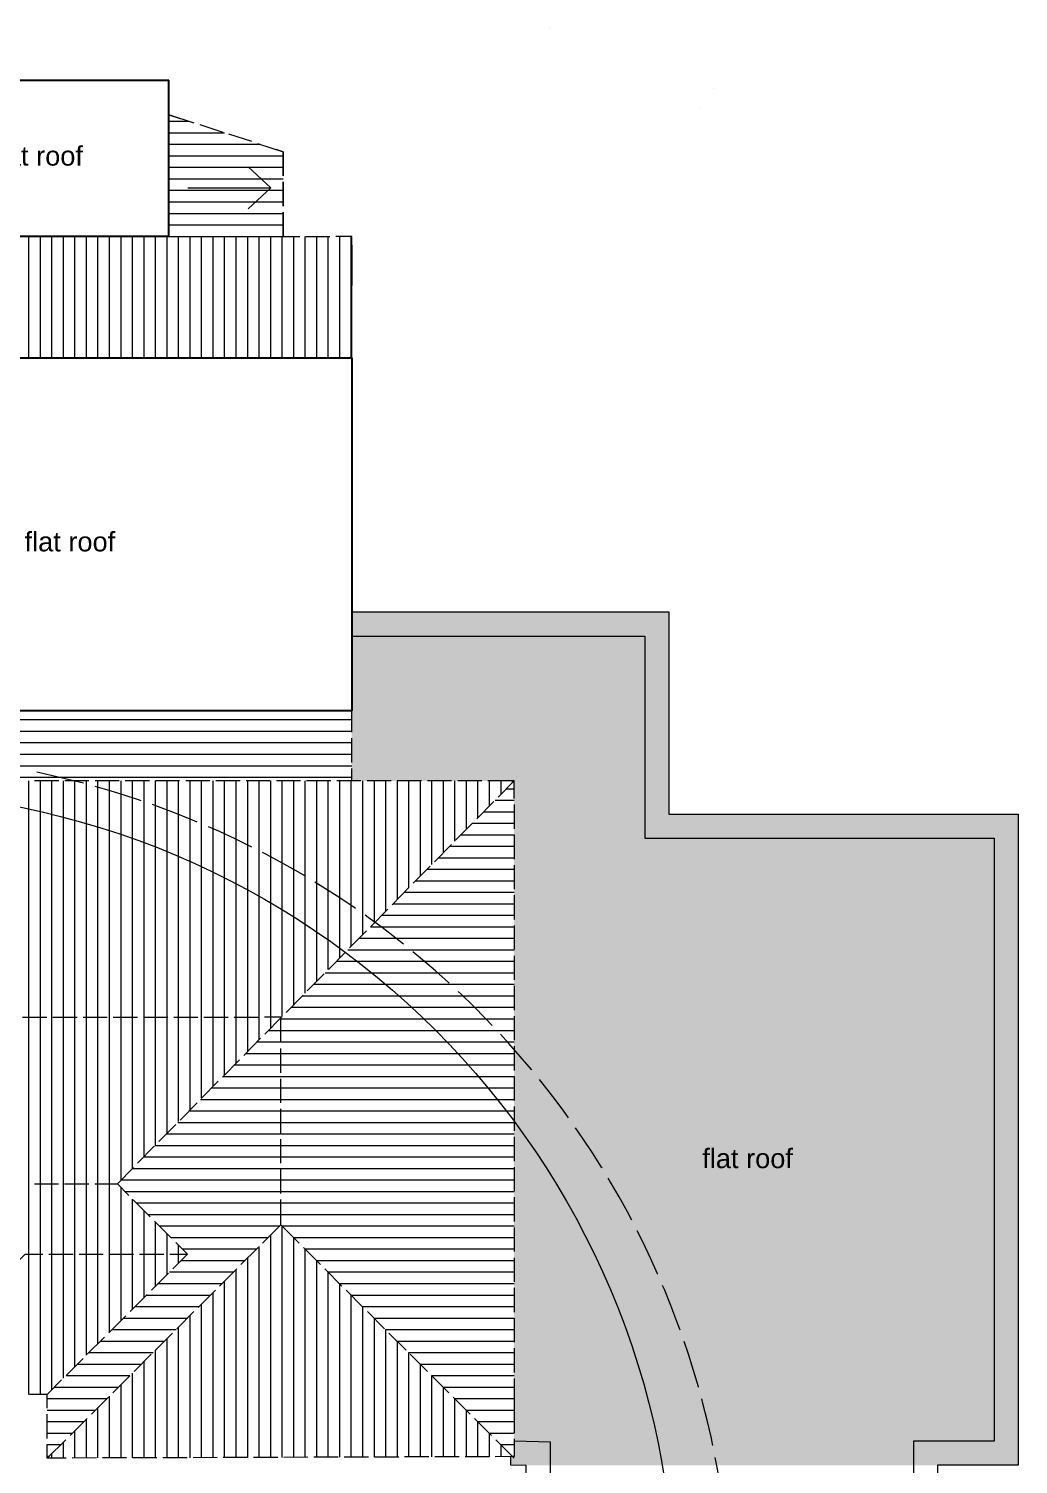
# Model space of a CAD drawing. Header units: millimetres. Extents: x -5841 to 140562, y 1006 to 102310.
# Drawn here: x 124494 to 136772, y 14093 to 31917 of the extents above; entities that cross this region are included whole.
import ezdxf

# ---------------------------------------------------------------- set-up
doc = ezdxf.new("R2010")
doc.units = ezdxf.units.MM
doc.header["$LTSCALE"] = 10
doc.layers.add('PDF18_0', color=7, linetype='Continuous')
doc.layers.add('PDF18_Text', color=7, linetype='Continuous')
doc.layers.add('PDF18_KD - WALL - LOADBEARING', color=7, linetype='Continuous', true_color=0xc0ab87)
doc.layers.add('PDF18_SURVEY_POINTS', color=7, linetype='Continuous', true_color=0x636466)
doc.styles.add('PDF ArialMT', font='arial.ttf')
picture_1 = doc.add_image_def('image6.png', size_in_pixel=(612, 2246))
picture_2 = doc.add_image_def('image7.png', size_in_pixel=(1380, 2192))

msp = doc.modelspace()

# ---------------------------------------------------------------- linework, layer by layer
at = {"layer": 'PDF18_0', "lineweight": 0}
for points in [[(124567.44387, 31278.0222), (124866.94462, 31278.0222)], [(124942.08438, 31278.0222), (125242.64344, 31278.0222)], [(125317.7832, 31278.0222), (125617.28395, 31278.0222)], [(125692.42372, 31278.0222), (125991.92447, 31278.0222)], [(126016.26552, 31278.0222), (126231.10174, 31278.0222), (126231.10174, 30993.33774)], [(126231.10174, 31278.0222), (126231.10174, 31095.99347), (126231.10174, 31278.0222), (126067.06423, 31278.0222)], [(126548.5937, 30745.69401), (126231.10174, 30847.29144), (126373.97313, 30801.78426)], [(126906.30131, 30630.3386), (126620.55855, 30722.41127)], [(127262.95062, 30516.04149), (126977.20785, 30608.11416)], [(127333.85715, 30492.75875), (127652.40742, 30390.10301), (127652.40742, 30089.54396), (127652.40742, 30390.10301), (127563.50967, 30418.67729)], [(126469.22071, 29941.38104), (127498.95297, 29941.38104), (127215.32682, 30202.78276)], [(127498.95297, 29941.38104), (127215.32682, 29679.97933)], [(126045.8981, 29338.14632), (126231.10174, 29338.14632), (126231.10174, 29520.17504), (126231.10174, 29338.14632)], [(124846.83679, 29338.14632), (124546.27774, 29338.14632)], [(124556.8608, 29338.14632), (124856.36155, 29338.14632)], [(125221.47731, 29338.14632), (124920.91825, 29338.14632)], [(124931.50132, 29338.14632), (125232.06037, 29338.14632)], [(125596.11782, 29338.14632), (125296.61707, 29338.14632)], [(125307.20014, 29338.14632), (125606.70089, 29338.14632)], [(125970.75834, 29338.14632), (125671.25759, 29338.14632)], [(125681.84065, 29338.14632), (125981.3414, 29338.14632)], [(126056.48116, 29338.14632), (126357.04022, 29338.14632)], [(126432.17998, 29338.14632), (126731.68073, 29338.14632)], [(126806.8205, 29338.14632), (127106.32125, 29338.14632)], [(127181.46101, 29338.14632), (127482.02007, 29338.14632)], [(127557.15983, 29338.14632), (127856.66058, 29338.14632)], [(127931.80035, 29338.14632), (128231.3011, 29338.14632)], [(128502.22757, 29183.63356), (128502.22757, 29338.14632), (128306.44086, 29338.14632)], [(128502.22757, 25398.07109), (128502.22757, 29230.19905), (128502.22757, 28729.62006)], [(128502.22757, 28807.93474), (128502.22757, 29108.4938)], [(128502.22757, 28433.29423), (128502.22757, 28733.85329)], [(128502.22757, 28058.65372), (128502.22757, 28358.15447)], [(124498.65394, 27829.0012), (124798.15469, 27829.0012)], [(124873.29446, 27829.0012), (125172.79521, 27829.0012)], [(125247.93497, 27829.0012), (125548.49403, 27829.0012)], [(125623.63379, 27829.0012), (125923.13454, 27829.0012)], [(125998.27431, 27829.0012), (126297.77505, 27829.0012)], [(126372.91482, 27829.0012), (126673.47387, 27829.0012)], [(126748.61364, 27829.0012), (127048.11439, 27829.0012)], [(127123.25415, 27829.0012), (127422.7549, 27829.0012)], [(127497.89467, 27829.0012), (127798.45372, 27829.0012)], [(127873.59349, 27829.0012), (128173.09424, 27829.0012)], [(128248.234, 27829.0012), (128502.22757, 27829.0012)], [(128502.22757, 27682.9549), (128502.22757, 27983.51395)], [(128502.22757, 27308.31438), (128502.22757, 27608.87344)], [(128502.22757, 26933.67387), (128502.22757, 27233.17462)], [(128502.22757, 26557.97505), (128502.22757, 26858.5341)], [(128502.22757, 26183.33453), (128502.22757, 26483.89359)], [(128502.22757, 25808.69402), (128502.22757, 26108.19477)], [(128502.22757, 25432.9952), (128502.22757, 25733.55426)], [(128502.22757, 25058.35469), (128502.22757, 25358.91374)], [(128502.22757, 24683.71417), (128502.22757, 24983.21492)], [(128502.22757, 24676.30603), (132437.01127, 24676.30603), (132437.01127, 22166.00293), (136771.83484, 22166.00293), (136771.83484, 14081.5993), (135771.73516, 14081.5993), (135771.73516, 8693.76073), (130667.52274, 8693.76073), (130667.52274, 14076.30777), (130477.02756, 14080.54099), (130477.02756, 14188.48826)], [(128502.22757, 24308.01535), (128502.22757, 24608.57441)], [(128502.22757, 24376.80528), (132137.51052, 24376.80528), (132137.51052, 21866.50218), (136472.33409, 21866.50218), (136472.33409, 14381.10005), (135472.23441, 14381.10005), (135472.23441, 8993.26148), (130967.02349, 8993.26148), (130967.02349, 14368.40037), (130517.24321, 14380.04174)], [(128502.22757, 23933.37484), (128502.22757, 24233.9339)], [(128502.22757, 23558.73433), (128502.22757, 23858.23508)], [(124798.15469, 23448.67045), (124498.65394, 23448.67045)], [(125172.79521, 23448.67045), (124873.29446, 23448.67045)], [(125548.49403, 23448.67045), (125247.93497, 23448.67045)], [(125923.13454, 23448.67045), (125623.63379, 23448.67045)], [(126297.77505, 23448.67045), (125998.27431, 23448.67045)], [(126673.47387, 23448.67045), (126372.91482, 23448.67045)], [(127048.11439, 23448.67045), (126748.61364, 23448.67045)], [(127422.7549, 23448.67045), (127123.25415, 23448.67045)], [(127798.45372, 23448.67045), (127497.89467, 23448.67045)], [(128173.09424, 23448.67045), (127873.59349, 23448.67045)], [(128502.22757, 23448.67045), (128248.234, 23448.67045)], [(128502.22757, 23184.09381), (128502.22757, 23483.59456)], [(128502.22757, 22808.39499), (128502.22757, 23108.95405)], [(128502.22757, 22578.74247), (128502.22757, 22733.25523)], [(124866.94462, 22578.74247), (124567.44387, 22578.74247)], [(125241.58513, 22578.74247), (124942.08438, 22578.74247)], [(125617.28395, 22578.74247), (125316.7249, 22578.74247)], [(125991.92447, 22578.74247), (125692.42372, 22578.74247)], [(126366.56498, 22578.74247), (126067.06423, 22578.74247)], [(126742.2638, 22578.74247), (126441.70474, 22578.74247)], [(127116.90431, 22578.74247), (126816.34526, 22578.74247)], [(127491.54483, 22578.74247), (127192.04408, 22578.74247)], [(127867.24365, 22578.74247), (127566.68459, 22578.74247)], [(128241.88416, 22578.74247), (127941.3251, 22578.74247)], [(128616.52467, 22578.74247), (128317.02392, 22578.74247)], [(128992.22349, 22578.74247), (128691.66444, 22578.74247)], [(129366.86401, 22578.74247), (129066.30495, 22578.74247)], [(129741.50452, 22578.74247), (129442.00377, 22578.74247)], [(130117.20334, 22578.74247), (129816.64429, 22578.74247)], [(130517.24321, 22358.61472), (130517.24321, 22578.74247), (130191.2848, 22578.74247)], [(130317.22328, 22375.54762), (130517.24321, 22578.74247)], [(130054.76326, 22107.79607), (130265.36626, 22321.57399)], [(130517.24321, 22283.47495), (130517.24321, 21982.91589)], [(129791.24493, 21841.10282), (130001.84793, 22054.88074)], [(129528.78491, 21573.35127), (129738.3296, 21787.12919)], [(130517.24321, 21907.77613), (130517.24321, 21608.27538)], [(129265.26658, 21306.65802), (129475.86958, 21520.43594)], [(130517.24321, 21533.13562), (130517.24321, 21233.63487)], [(129002.80656, 21038.90647), (129212.35125, 21252.68439)], [(130517.24321, 21158.4951), (130517.24321, 20857.93605)], [(128739.28823, 20772.21322), (128949.89123, 20985.99114)], [(128475.76991, 20504.46166), (128686.37291, 20718.23958)], [(130517.24321, 20782.79628), (130517.24321, 20483.29553)], [(128213.30988, 20237.76842), (128423.91288, 20451.54634)], [(130517.24321, 20408.15577), (130517.24321, 20108.65502)], [(127949.79156, 19970.01686), (128160.39456, 20183.79478)], [(130517.24321, 20033.51526), (130517.24321, 19732.9562)], [(127687.33154, 19703.32362), (127897.93454, 19917.10154)], [(124418.22265, 19645.11676), (124718.7817, 19645.11676)], [(124793.92147, 19645.11676), (125093.42222, 19645.11676)], [(125168.56198, 19645.11676), (125468.06273, 19645.11676)], [(125543.20249, 19645.11676), (125843.76155, 19645.11676)], [(125918.90132, 19645.11676), (126218.40206, 19645.11676)], [(126293.54183, 19645.11676), (126593.04258, 19645.11676)], [(126668.18234, 19645.11676), (126968.7414, 19645.11676)], [(127043.88116, 19645.11676), (127343.38191, 19645.11676)], [(127621.71653, 19329.74141), (127621.71653, 19645.11676), (127418.52168, 19645.11676)], [(127423.81321, 19435.57206), (127634.41621, 19649.34998)], [(130517.24321, 19658.87474), (130517.24321, 19358.31569)], [(127161.35319, 19168.87882), (127371.95619, 19382.65674)], [(127621.71653, 18955.1009), (127621.71653, 19254.60165)], [(130517.24321, 19283.17592), (130517.24321, 18983.67517)], [(126897.83486, 18901.12726), (127108.43786, 19114.90518)], [(130517.24321, 18908.53541), (130517.24321, 18607.97635)], [(126635.37484, 18633.37571), (126845.97784, 18848.21194)], [(127621.71653, 18579.40208), (127621.71653, 18879.96113)], [(126371.85651, 18366.68246), (126582.45951, 18580.46038)], [(127621.71653, 18204.76156), (127621.71653, 18505.32062)], [(130517.24321, 18533.8949), (130517.24321, 18233.33584)], [(126109.39649, 18098.93091), (126318.94119, 18312.70883)], [(125845.87816, 17832.23766), (126056.48116, 18046.01558)], [(127621.71653, 17830.12105), (127621.71653, 18129.6218)], [(130517.24321, 18158.19608), (130517.24321, 17858.69533)], [(125594.00121, 17576.12748), (125792.96284, 17778.26403)], [(127621.71653, 17454.42223), (127621.71653, 17754.98128)], [(130517.24321, 17783.55556), (130517.24321, 17482.99651)], [(124565.32726, 17576.12748), (124864.82801, 17576.12748)], [(124939.96777, 17576.12748), (125240.52683, 17576.12748)], [(125314.60828, 17576.12748), (125594.00121, 17576.12748), (125737.9309, 17431.13949)], [(125790.84622, 17378.22416), (126001.44922, 17164.44624)], [(127393.12232, 16837.42952), (127621.71653, 17064.96542), (127621.71653, 17380.34077)], [(130517.24321, 17408.91505), (130517.24321, 17108.35599)], [(126054.36455, 17111.53091), (126266.02586, 16898.8113)], [(127849.25244, 16837.42952), (127621.71653, 17064.96542)], [(130517.24321, 17033.21623), (130517.24321, 16733.71548)], [(126318.94119, 16845.89597), (126462.87087, 16700.90798)], [(127127.48738, 16571.79458), (127340.20699, 16783.45589)], [(128114.88738, 16571.79458), (127902.16776, 16783.45589)], [(124271.11804, 16519.93756), (124451.03015, 16700.90798), (124670.0996, 16700.90798)], [(124744.18106, 16700.90798), (125044.74012, 16700.90798)], [(125119.87988, 16700.90798), (125419.38063, 16700.90798)], [(125494.52039, 16700.90798), (125795.07945, 16700.90798)], [(125869.16091, 16700.90798), (126169.71996, 16700.90798)], [(126244.85973, 16700.90798), (126462.87087, 16700.90798), (126281.90046, 16520.99586)], [(130517.24321, 16658.57571), (130517.24321, 16358.01666)], [(126017.32382, 16255.36092), (126228.98513, 16467.02223)], [(126862.91074, 16306.15964), (127074.57205, 16518.87925)], [(128379.46401, 16306.15964), (128167.8027, 16518.87925)], [(126597.2758, 16041.583), (126809.99542, 16253.24431)], [(128645.09895, 16041.583), (128433.43764, 16253.24431)], [(130517.24321, 16283.9352), (130517.24321, 15983.37614)], [(125751.68888, 15989.72598), (125964.4085, 16202.4456)], [(125487.11225, 15725.14935), (125698.77356, 15936.81066)], [(126332.69917, 15775.94806), (126544.36048, 15988.66768)], [(128909.67558, 15775.94806), (128698.01428, 15988.66768)], [(130517.24321, 15908.23638), (130517.24321, 15608.73563)], [(126067.06423, 15511.37143), (126279.78384, 15723.03274)], [(129175.31053, 15511.37143), (128963.64922, 15723.03274)], [(125221.47731, 15459.51441), (125434.19692, 15672.23402)], [(130517.24321, 15533.59587), (130517.24321, 15233.03681)], [(124956.90067, 15194.93778), (125168.56198, 15406.59908)], [(125802.4876, 15245.73649), (126014.1489, 15458.4561)], [(129440.94547, 15245.73649), (129228.22585, 15458.4561)], [(125536.85266, 14981.15986), (125749.57227, 15192.82116)], [(129705.5221, 14981.15986), (129493.86079, 15192.82116)], [(130517.24321, 15158.95535), (130517.24321, 14858.3963)], [(124902.92704, 15142.02245), (124723.01493, 14961.05203), (124505.00378, 14961.05203)], [(124721.95662, 14790.66468), (124721.95662, 14961.05203)], [(125272.27602, 14715.52491), (125483.93733, 14928.24453)], [(129971.15704, 14715.52491), (129758.43743, 14928.24453)], [(130517.24321, 14937.76929), (130517.24321, 14638.26854)], [(124724.07324, 14414.96586), (124723.01493, 14715.52491)], [(125006.64108, 14450.94828), (125219.36069, 14662.60959)], [(130235.73367, 14450.94828), (130024.07237, 14662.60959)], [(130517.24321, 14783.25653), (130517.24321, 14483.75578)], [(124725.13154, 14169.43874), (124953.72575, 14398.03295)], [(124959.01729, 14170.49705), (124725.13154, 14169.43874), (124725.13154, 14339.82609)], [(130517.24321, 14408.61602), (130517.24321, 14188.48826), (130283.35747, 14187.42995)], [(130517.24321, 14169.43874), (130288.649, 14398.03295)], [(125333.6578, 14171.55536), (125034.15705, 14170.49705)], [(125709.35662, 14172.61366), (125408.79756, 14171.55536)], [(126083.99713, 14173.67197), (125783.43808, 14172.61366)], [(126458.63765, 14174.73027), (126159.1369, 14173.67197)], [(126834.33647, 14175.78858), (126533.77741, 14174.73027)], [(127208.97698, 14177.90519), (126908.41793, 14176.84689)], [(127583.6175, 14178.9635), (127284.11675, 14177.90519)], [(127959.31632, 14180.02181), (127658.75726, 14178.9635)], [(128333.95683, 14181.08011), (128033.39777, 14180.02181)], [(128708.59734, 14182.13842), (128409.09659, 14181.08011)], [(129084.29616, 14183.19673), (128783.73711, 14182.13842)], [(129458.93668, 14185.31334), (129158.37762, 14184.25503)], [(129833.57719, 14186.37165), (129534.07644, 14185.31334)], [(130208.2177, 14187.42995), (129908.71695, 14186.37165)]]:
    msp.add_lwpolyline(points, dxfattribs=at)
for points in [[(126231.10174, 30720.29465), (126231.10174, 31020.85371)], [(126231.10174, 30345.65414), (126231.10174, 30645.15489)], [(127652.40742, 30390.10301), (127652.40742, 30089.54396)], [(126231.10174, 29971.01363), (126231.10174, 30270.51438)], [(127652.40742, 30014.40419), (127652.40742, 29714.90344)], [(127652.40742, 30014.40419), (127652.40742, 29714.90344)], [(126231.10174, 29595.31481), (126231.10174, 29895.87386)], [(127652.40742, 29639.76368), (127652.40742, 29338.14632)], [(127652.40742, 29639.76368), (127652.40742, 29338.14632)]]:
    msp.add_lwpolyline(points, close=True, dxfattribs=at)
at = {"layer": 'PDF18_0', "color": 6, "lineweight": 0}
for points in [[(125173.85351, 22548.05158), (125050.03165, 22580.85909), (124842.60357, 22630.59949), (124634.11718, 22677.16498), (124593.90153, 22684.57313)], [(125888.21043, 22332.15705), (125869.16091, 22339.5652), (125665.96605, 22406.23851), (125461.71289, 22468.67859), (125317.7832, 22508.89424)], [(126585.63443, 22067.58042), (126469.22071, 22116.26252), (126270.25908, 22194.5772), (126070.23915, 22268.65866), (126028.96519, 22283.47495)], [(127264.00892, 21756.4383), (127247.07602, 21764.90475), (127055.52253, 21858.03572), (126861.85244, 21947.99178), (126723.21428, 22009.37356)], [(127918.04236, 21397.67238), (127811.1534, 21461.17077), (127624.89145, 21565.94312), (127437.57119, 21667.54055), (127396.29724, 21687.64837)], [(128546.67644, 20995.5159), (128532.91846, 21005.04066), (128356.18127, 21124.62929), (128176.26916, 21239.98471), (128046.09745, 21320.416)], [(129144.61964, 20551.02715), (129049.37205, 20626.16692), (128880.043, 20756.33862), (128707.53904, 20882.2771), (128668.38169, 20909.79307)], [(129711.87194, 20066.32276), (129702.34718, 20075.84752), (129542.54289, 20218.7189), (129381.6803, 20357.35706), (129261.03335, 20456.83787)], [(130244.20013, 19542.46102), (130161.65222, 19629.24216), (130011.37269, 19781.6383), (129857.91824, 19929.80122), (129820.87751, 19964.72533)], [(130738.42928, 18984.73348), (130732.07944, 18994.25824), (130593.44128, 19157.23744), (130452.68651, 19317.04173), (130345.79755, 19434.51376)], [(131193.50109, 18393.14013), (131125.76947, 18488.38771), (130997.71438, 18659.83337), (130866.48437, 18828.10411), (130832.61856, 18869.37807)], [(131607.29894, 17772.9725), (131602.00741, 17780.38064), (131488.76861, 17961.35106), (131370.23828, 18139.14656), (131279.22392, 18271.43487)], [(131975.58962, 17124.23059), (131922.67429, 17225.82802), (131818.96025, 17413.14827), (131713.1296, 17597.29361), (131684.55532, 17644.91741)], [(132300.48972, 16452.20594), (132297.31481, 16458.55578), (132209.47536, 16653.28418), (132117.40269, 16845.89597), (132044.37954, 16991.94227)], [(132575.64942, 15759.01516), (132537.55039, 15864.84581), (132461.35232, 16064.86575), (132380.92102, 16262.76907), (132358.69658, 16314.62609)], [(132804.24364, 15048.89147), (132803.18533, 15053.1247), (132742.86186, 15258.43617), (132678.30516, 15461.63102), (132625.38983, 15618.26039)], [(132983.09744, 14325.0098), (132959.8147, 14432.95707), (132912.1909, 14640.38515), (132859.27558, 14847.81323), (132844.45928, 14904.96178)], [(133111.15253, 13589.48676), (133111.15253, 13591.60337), (133079.40334, 13803.26468), (133043.42091, 14013.86768), (133012.73002, 14178.9635)]]:
    msp.add_lwpolyline(points, dxfattribs=at)
at = {"layer": 'PDF18_0', "color": 3, "lineweight": 0}
msp.add_circle((122374.17325, 12317.39177), 10134.87231, dxfattribs=at)
at = {"layer": 'PDF18_KD - WALL - LOADBEARING', "color": 0, "lineweight": 0, "true_color": 0x939598}
for points in [[(126231.10174, 30767.91845), (126480.86209, 30767.91845)], [(126231.10174, 30625.04706), (126924.29252, 30625.04706)], [(126231.10174, 30482.17568), (127368.78127, 30482.17568)], [(126231.10174, 30339.3043), (127652.40742, 30339.3043)], [(126231.10174, 30196.43292), (127652.40742, 30196.43292)], [(126231.10174, 30053.56154), (127652.40742, 30053.56154)], [(126231.10174, 29910.69015), (127652.40742, 29910.69015)], [(126231.10174, 29767.81877), (127652.40742, 29767.81877)], [(126231.10174, 29624.94739), (127652.40742, 29624.94739)], [(126231.10174, 29482.07601), (127652.40742, 29482.07601)], [(124496.53733, 27829.0012), (124496.53733, 29338.14632)], [(124639.40871, 27829.0012), (124639.40871, 29338.14632)], [(124782.2801, 27829.0012), (124782.2801, 29338.14632)], [(124925.15148, 27829.0012), (124925.15148, 29338.14632)], [(125068.02286, 27829.0012), (125068.02286, 29338.14632)], [(125210.89424, 27829.0012), (125210.89424, 29338.14632)], [(125353.76563, 27829.0012), (125353.76563, 29338.14632)], [(125496.63701, 27829.0012), (125496.63701, 29338.14632)], [(125639.50839, 27829.0012), (125639.50839, 29338.14632)], [(125782.37977, 27829.0012), (125782.37977, 29338.14632)], [(125925.25115, 27829.0012), (125925.25115, 29338.14632)], [(126068.12254, 27829.0012), (126068.12254, 29338.14632)], [(126210.99392, 27829.0012), (126210.99392, 29338.14632)], [(126231.10174, 29339.20462), (127652.40742, 29339.20462)], [(126353.8653, 27829.0012), (126353.8653, 29338.14632)], [(126496.73668, 27829.0012), (126496.73668, 29338.14632)], [(126639.60807, 27829.0012), (126639.60807, 29338.14632)], [(126782.47945, 27829.0012), (126782.47945, 29338.14632)], [(126925.35083, 27829.0012), (126925.35083, 29338.14632)], [(127068.22221, 27829.0012), (127068.22221, 29338.14632)], [(127211.0936, 27829.0012), (127211.0936, 29338.14632)], [(127353.96498, 27829.0012), (127353.96498, 29338.14632)], [(127496.83636, 27829.0012), (127496.83636, 29338.14632)], [(127639.70774, 27829.0012), (127639.70774, 29338.14632)], [(127782.57912, 27829.0012), (127782.57912, 29338.14632)], [(127925.45051, 27829.0012), (127925.45051, 29338.14632)], [(128068.32189, 27829.0012), (128068.32189, 29338.14632)], [(128211.19327, 27829.0012), (128211.19327, 29338.14632)], [(128354.06465, 27829.0012), (128354.06465, 29338.14632)], [(128496.93604, 27829.0012), (128496.93604, 29338.14632)], [(118451.4904, 23338.60657), (120806.22244, 23338.60657), (128502.22757, 23338.60657)], [(118451.4904, 23195.73518), (120806.22244, 23195.73518), (128502.22757, 23195.73518)], [(118451.4904, 23052.8638), (120806.22244, 23052.8638), (128502.22757, 23052.8638)], [(118451.4904, 22909.99242), (120806.22244, 22909.99242), (128502.22757, 22909.99242)], [(118451.4904, 22767.12104), (120806.22244, 22767.12104), (128502.22757, 22767.12104)], [(118451.4904, 22624.24966), (120806.22244, 22624.24966), (128502.22757, 22624.24966)], [(124496.53733, 14961.05203), (124496.53733, 16700.90798), (124496.53733, 17576.12748), (124496.53733, 19645.11676), (124496.53733, 22578.74247)], [(124639.40871, 14961.05203), (124639.40871, 16700.90798), (124639.40871, 17576.12748), (124639.40871, 19645.11676), (124639.40871, 22578.74247)], [(124782.2801, 15020.3172), (124782.2801, 16700.90798), (124782.2801, 17576.12748), (124782.2801, 19645.11676), (124782.2801, 22578.74247)], [(124925.15148, 15163.18858), (124925.15148, 16700.90798), (124925.15148, 17576.12748), (124925.15148, 19645.11676), (124925.15148, 22578.74247)], [(125068.02286, 15306.05996), (125068.02286, 16700.90798), (125068.02286, 17576.12748), (125068.02286, 19645.11676), (125068.02286, 22578.74247)], [(125210.89424, 15448.93134), (125210.89424, 16700.90798), (125210.89424, 17576.12748), (125210.89424, 19645.11676), (125210.89424, 22578.74247)], [(125353.76563, 15591.80273), (125353.76563, 16700.90798), (125353.76563, 17576.12748), (125353.76563, 19645.11676), (125353.76563, 22578.74247)], [(125496.63701, 15734.67411), (125496.63701, 16700.90798), (125496.63701, 17576.12748), (125496.63701, 19645.11676), (125496.63701, 22578.74247)], [(125639.50839, 17621.63466), (125639.50839, 19645.11676), (125639.50839, 22578.74247)], [(125782.37977, 17767.68096), (125782.37977, 19645.11676), (125782.37977, 22578.74247)], [(125925.25115, 17912.66896), (125925.25115, 19645.11676), (125925.25115, 22578.74247)], [(126068.12254, 18057.65695), (126068.12254, 19645.11676), (126068.12254, 22578.74247)], [(126210.99392, 18202.64495), (126210.99392, 19645.11676), (126210.99392, 22578.74247)], [(126353.8653, 18347.63294), (126353.8653, 19645.11676), (126353.8653, 22578.74247)], [(126496.73668, 18492.62094), (126496.73668, 19645.11676), (126496.73668, 22578.74247)], [(126639.60807, 18638.66724), (126639.60807, 19645.11676), (126639.60807, 22578.74247)], [(126782.47945, 18783.65524), (126782.47945, 19645.11676), (126782.47945, 22578.74247)], [(126925.35083, 18928.64323), (126925.35083, 19645.11676), (126925.35083, 22578.74247)], [(127068.22221, 19073.63123), (127068.22221, 19645.11676), (127068.22221, 22578.74247)], [(127211.0936, 19218.61922), (127211.0936, 19645.11676), (127211.0936, 22578.74247)], [(127353.96498, 19363.60722), (127353.96498, 19645.11676), (127353.96498, 22578.74247)], [(127496.83636, 19509.65352), (127496.83636, 19645.11676), (127496.83636, 22578.74247)], [(127639.70774, 19654.64152), (127639.70774, 22578.74247)], [(127782.57912, 19799.62951), (127782.57912, 22578.74247)], [(127925.45051, 19944.61751), (127925.45051, 22578.74247)], [(128068.32189, 20089.6055), (128068.32189, 22578.74247)], [(128211.19327, 20234.5935), (128211.19327, 22578.74247)], [(128354.06465, 20380.6398), (128354.06465, 22578.74247)], [(128496.93604, 20525.6278), (128496.93604, 22578.74247)], [(128639.80742, 20670.61579), (128639.80742, 22578.74247)], [(128782.6788, 20815.60379), (128782.6788, 22578.74247)], [(128925.55018, 20960.59178), (128925.55018, 22578.74247)], [(129068.42157, 21105.57978), (129068.42157, 22578.74247)], [(129211.29295, 21251.62608), (129211.29295, 22578.74247)], [(129354.16433, 21396.61407), (129354.16433, 22578.74247)], [(129497.03571, 21541.60207), (129497.03571, 22578.74247)], [(129639.90709, 21686.59006), (129639.90709, 22578.74247)], [(129782.77848, 21831.57806), (129782.77848, 22578.74247)], [(129925.64986, 21976.56606), (129925.64986, 22578.74247)], [(130068.52124, 22122.61236), (130068.52124, 22578.74247)], [(130211.39262, 22267.60035), (130211.39262, 22578.74247)], [(130354.26401, 22412.58835), (130354.26401, 22578.74247)], [(130420.93732, 22481.37827), (130517.24321, 22481.37827)], [(130497.13539, 22557.57634), (130497.13539, 22578.74247)], [(130280.18255, 22338.50689), (130517.24321, 22338.50689)], [(130140.48609, 22195.63551), (130517.24321, 22195.63551)], [(129999.73132, 22052.76413), (130517.24321, 22052.76413)], [(129718.22178, 21767.02136), (130517.24321, 21767.02136)], [(129858.97655, 21909.89274), (130517.24321, 21909.89274)], [(129577.46701, 21624.14998), (130517.24321, 21624.14998)], [(129436.71224, 21481.2786), (130517.24321, 21481.2786)], [(129295.95747, 21338.40721), (130517.24321, 21338.40721)], [(129015.50624, 21052.66445), (130517.24321, 21052.66445)], [(129156.26101, 21195.53583), (130517.24321, 21195.53583)], [(128874.75147, 20909.79307), (130517.24321, 20909.79307)], [(128733.9967, 20766.92169), (130517.24321, 20766.92169)], [(128593.24193, 20624.0503), (130517.24321, 20624.0503)], [(128311.73239, 20338.30754), (130517.24321, 20338.30754)], [(128452.48716, 20481.17892), (130517.24321, 20481.17892)], [(128172.03593, 20195.43616), (130517.24321, 20195.43616)], [(128031.28116, 20052.56477), (130517.24321, 20052.56477)], [(127890.52639, 19909.69339), (130517.24321, 19909.69339)], [(127609.01685, 19623.95063), (127621.71653, 19623.95063), (130517.24321, 19623.95063)], [(127749.77162, 19766.82201), (130517.24321, 19766.82201)], [(127468.26208, 19481.07924), (127621.71653, 19481.07924), (130517.24321, 19481.07924)], [(127327.50731, 19338.20786), (127621.71653, 19338.20786), (130517.24321, 19338.20786)], [(127187.81085, 19195.33648), (127621.71653, 19195.33648), (130517.24321, 19195.33648)], [(126906.30131, 18909.59372), (127621.71653, 18909.59372), (130517.24321, 18909.59372)], [(127047.05608, 19052.4651), (127621.71653, 19052.4651), (130517.24321, 19052.4651)], [(126765.54654, 18766.72233), (127621.71653, 18766.72233), (130517.24321, 18766.72233)], [(126624.79177, 18623.85095), (127621.71653, 18623.85095), (130517.24321, 18623.85095)], [(126484.03701, 18480.97957), (127621.71653, 18480.97957), (130517.24321, 18480.97957)], [(126202.52747, 18195.2368), (127621.71653, 18195.2368), (130517.24321, 18195.2368)], [(126343.28224, 18338.10819), (127621.71653, 18338.10819), (130517.24321, 18338.10819)], [(126062.831, 18052.36542), (127621.71653, 18052.36542), (130517.24321, 18052.36542)], [(125922.07623, 17909.49404), (127621.71653, 17909.49404), (130517.24321, 17909.49404)], [(125781.32147, 17766.62266), (127621.71653, 17766.62266), (130517.24321, 17766.62266)], [(125639.50839, 15877.54549), (125639.50839, 16700.90798), (125639.50839, 17529.56199)], [(125640.5667, 17623.75127), (127621.71653, 17623.75127), (130517.24321, 17623.75127)], [(125688.19049, 17480.87989), (127621.71653, 17480.87989), (130517.24321, 17480.87989)], [(125782.37977, 16020.41687), (125782.37977, 16700.90798), (125782.37977, 17385.6323)], [(125830.00357, 17338.00851), (127621.71653, 17338.00851), (130517.24321, 17338.00851)], [(125925.25115, 16163.28826), (125925.25115, 16700.90798), (125925.25115, 17241.70262)], [(125971.81664, 17195.13713), (127621.71653, 17195.13713), (130517.24321, 17195.13713)], [(126068.12254, 16306.15964), (126068.12254, 16700.90798), (126068.12254, 17098.83123)], [(126113.62972, 17052.26575), (127607.95855, 17052.26575)], [(126210.99392, 16449.03102), (126210.99392, 16700.90798), (126210.99392, 16954.90154)], [(127496.83636, 14177.90519), (127496.83636, 16940.08525)], [(127634.41621, 17052.26575), (130517.24321, 17052.26575)], [(127639.70774, 14178.9635), (127639.70774, 17046.97421)], [(126256.5011, 16909.39436), (127465.08716, 16909.39436)], [(126353.8653, 16591.9024), (126353.8653, 16700.90798), (126353.8653, 16810.97186)], [(126398.31418, 16766.52298), (127322.21578, 16766.52298)], [(127353.96498, 14177.90519), (127353.96498, 16797.21387)], [(127777.28759, 16909.39436), (130517.24321, 16909.39436)], [(127782.57912, 14178.9635), (127782.57912, 16904.10283)], [(127920.15897, 16766.52298), (130517.24321, 16766.52298)], [(127925.45051, 14180.02181), (127925.45051, 16761.23145)], [(126385.6145, 16623.6516), (127179.3444, 16623.6516)], [(127211.0936, 14177.90519), (127211.0936, 16654.34249)], [(128063.03036, 16623.6516), (130517.24321, 16623.6516)], [(128068.32189, 14180.02181), (128068.32189, 16618.36007)], [(126242.74311, 16480.78022), (127036.47302, 16480.78022)], [(127068.22221, 14176.84689), (127068.22221, 16511.47111)], [(128205.90174, 16480.78022), (130517.24321, 16480.78022)], [(128211.19327, 14181.08011), (128211.19327, 16475.48868)], [(126099.87173, 16337.90883), (126893.60163, 16337.90883)], [(126782.47945, 14175.78858), (126782.47945, 16225.72834)], [(126925.35083, 14176.84689), (126925.35083, 16368.59972)], [(128348.77312, 16337.90883), (130517.24321, 16337.90883)], [(128354.06465, 14181.08011), (128354.06465, 16332.6173)], [(125814.12897, 16052.16607), (126607.85887, 16052.16607)], [(125957.00035, 16195.03745), (126750.73025, 16195.03745)], [(126639.60807, 14175.78858), (126639.60807, 16082.85696)], [(128491.6445, 16195.03745), (130517.24321, 16195.03745)], [(128496.93604, 14182.13842), (128496.93604, 16189.74592)], [(128634.51589, 16052.16607), (130517.24321, 16052.16607)], [(128639.80742, 14182.13842), (128639.80742, 16046.87454)], [(125671.25759, 15909.29469), (126464.98749, 15909.29469)], [(126496.73668, 14174.73027), (126496.73668, 15939.98558)], [(128777.38727, 15909.29469), (130517.24321, 15909.29469)], [(128782.6788, 14182.13842), (128782.6788, 15904.00315)], [(125528.3862, 15766.4233), (126322.11611, 15766.4233)], [(126353.8653, 14174.73027), (126353.8653, 15797.11419)], [(128920.25865, 15766.4233), (130517.24321, 15766.4233)], [(128925.55018, 14183.19673), (128925.55018, 15761.13177)], [(125385.51482, 15623.55192), (126179.24472, 15623.55192)], [(126068.12254, 14173.67197), (126068.12254, 15511.37143)], [(126210.99392, 14173.67197), (126210.99392, 15654.24281)], [(129063.13003, 15623.55192), (130517.24321, 15623.55192)], [(129068.42157, 14183.19673), (129068.42157, 15618.26039)], [(125099.77206, 15337.80916), (125893.50196, 15337.80916)], [(125242.64344, 15480.68054), (126036.37334, 15480.68054)], [(125925.25115, 14173.67197), (125925.25115, 15368.50005)], [(129206.00141, 15480.68054), (130517.24321, 15480.68054)], [(129211.29295, 14184.25503), (129211.29295, 15475.38901)], [(129348.8728, 15337.80916), (130517.24321, 15337.80916)], [(129354.16433, 14184.25503), (129354.16433, 15332.51762)], [(124956.90067, 15194.93778), (125750.63058, 15194.93778)], [(125782.37977, 14172.61366), (125782.37977, 15225.62866)], [(129491.74418, 15194.93778), (130517.24321, 15194.93778)], [(129497.03571, 14185.31334), (129497.03571, 15189.64624)], [(124814.02929, 15052.06639), (125607.75919, 15052.06639)], [(125639.50839, 14172.61366), (125639.50839, 15082.75728)], [(129634.61556, 15052.06639), (130517.24321, 15052.06639)], [(129639.90709, 14185.31334), (129639.90709, 15046.77486)], [(124721.95662, 14909.19501), (125464.88781, 14909.19501)], [(125353.76563, 14171.55536), (125353.76563, 14797.01452)], [(125496.63701, 14171.55536), (125496.63701, 14939.8859)], [(129777.48694, 14909.19501), (130517.24321, 14909.19501)], [(129782.77848, 14186.37165), (129782.77848, 14903.90348)], [(124721.95662, 14766.32363), (125322.01643, 14766.32363)], [(124723.01493, 14623.45225), (125179.14505, 14623.45225)], [(125210.89424, 14170.49705), (125210.89424, 14654.14314)], [(129920.35833, 14766.32363), (130517.24321, 14766.32363)], [(129925.64986, 14186.37165), (129925.64986, 14761.0321)], [(130063.22971, 14623.45225), (130517.24321, 14623.45225)], [(130068.52124, 14186.37165), (130068.52124, 14618.16071)], [(124724.07324, 14480.58086), (125036.27366, 14480.58086)], [(125068.02286, 14170.49705), (125068.02286, 14511.27175)], [(130206.10109, 14480.58086), (130517.24321, 14480.58086)], [(130211.39262, 14187.42995), (130211.39262, 14475.28933)], [(124725.13154, 14337.70948), (124893.40228, 14337.70948)], [(124925.15148, 14169.43874), (124925.15148, 14368.40037)], [(130348.97247, 14337.70948), (130517.24321, 14337.70948)], [(130354.26401, 14187.42995), (130354.26401, 14332.41795)], [(124725.13154, 14194.8381), (124750.5309, 14194.8381)], [(124782.2801, 14169.43874), (124782.2801, 14225.52899)], [(130491.84386, 14194.8381), (130517.24321, 14194.8381)], [(130497.13539, 14188.48826), (130497.13539, 14189.54657)]]:
    msp.add_lwpolyline(points, dxfattribs=at)
at = {"layer": 'PDF18_KD - WALL - LOADBEARING', "color": 0, "true_color": 0x636466, "transparency": 33554559}
for points in [[(132437.01127, 24676.30603), (128502.22757, 24676.30603), (132437.01127, 22578.74247)], [(128502.22757, 24676.30603), (132437.01127, 22578.74247), (128502.22757, 22578.74247)], [(132437.01127, 22578.74247), (130517.24321, 22578.74247), (132437.01127, 22166.00293)], [(130517.24321, 22578.74247), (132437.01127, 22166.00293), (130517.24321, 22166.00293)], [(136771.83484, 22166.00293), (130517.24321, 22166.00293), (136771.83484, 14188.48826)], [(130517.24321, 22166.00293), (136771.83484, 14188.48826), (130517.24321, 14188.48826)], [(130477.02756, 14188.48826), (136771.83484, 14081.5993), (130473.85264, 14081.5993)], [(136771.83484, 14188.48826), (130517.24321, 14188.48826), (130477.02756, 14188.48826)], [(136771.83484, 14188.48826), (130477.02756, 14188.48826), (136771.83484, 14081.5993)], [(130517.24321, 14188.48826), (136771.83484, 14188.48826), (136771.83484, 14188.48826)]]:
    msp.add_solid(points, dxfattribs=at)
at = {"layer": 'PDF18_SURVEY_POINTS', "lineweight": 25}
for points in [[(130951.14889, 31917.23934), (130951.14889, 31917.23934)], [(132989.44728, 31174.30816), (132989.44728, 31174.30816)], [(132834.93453, 30933.01427), (132834.93453, 30933.01427)]]:
    msp.add_lwpolyline(points, dxfattribs=at)

# ---------------------------------------------------------------- texts
at = {"layer": 'PDF18_Text', "char_height": 241.400797, "attachment_point": 4, "style": 'PDF ArialMT'}
for insert in [(124042.66271, 30336.59017), (124442.71765, 25546.49885), (132851.30652, 17889.33992)]:
    msp.add_mtext('flat roof', dxfattribs=dict(at, insert=insert))

# ---------------------------------------------------------------- pictures from other files: only their frames are drawn
at = {"layer": 'PDF18_KD - WALL - LOADBEARING', "color": 0, "true_color": 0xf8d731}
image = msp.add_image(picture_1, insert=(126230.27168, 29339.3575), size_in_units=(1941.01305, 7131.15958), rotation=90, dxfattribs=at)
image.dxf.flags = 15
image = msp.add_image(picture_2, insert=(128501.49009, 23449.64155), size_in_units=(4381.56724, 6959.70693), rotation=90, dxfattribs=at)
image.dxf.flags = 15

doc.saveas('drawing.dxf')
